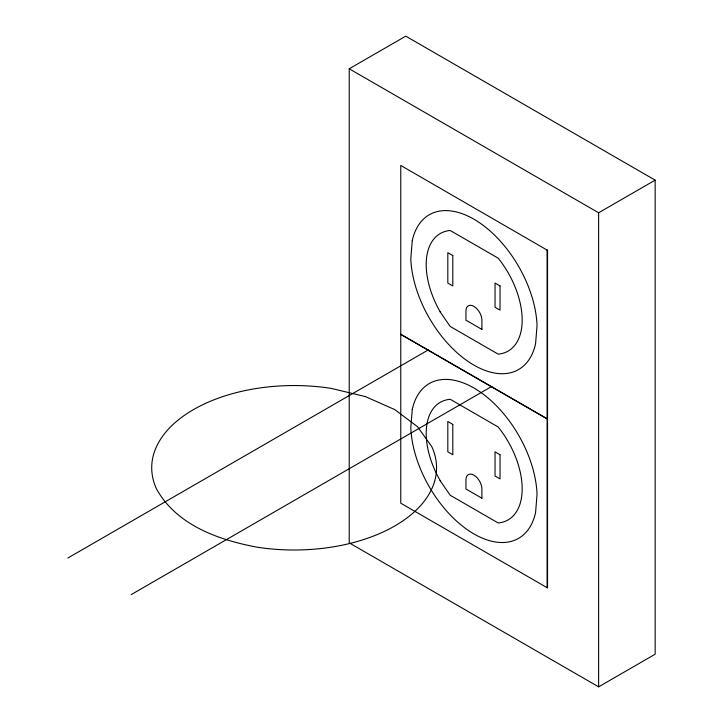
<?xml version="1.0" encoding="UTF-8"?>
<svg xmlns="http://www.w3.org/2000/svg" width="723" height="723" viewBox="0 0 723 723"><rect width="100%" height="100%" fill="white"/><g stroke="black" fill="none" stroke-linecap="round" stroke-linejoin="round"><path stroke-width="1.08" d="M349.218 68.784L405.757 36.15L655.155 180.144L655.155 654.216L598.626 686.85L349.218 542.856L349.218 68.784L598.626 212.779L655.155 180.144M67.845 558.029L428.305 349.914M131.197 594.604L491.658 386.489M440.072 311.794L450.185 326.444L498.174 354.153A67.863 39.178 60 0 0 498.174 258.174L450.185 230.474A67.863 39.178 60 0 0 440.253 311.902M400.768 334.252L547.085 418.725M400.768 334.406L547.085 418.879M440.072 480.596L450.185 495.246L498.174 522.955A67.863 39.178 60 0 0 498.174 426.986L450.185 399.277A67.863 39.178 60 0 0 440.253 480.705M598.626 212.779L598.626 686.85M547.085 249.923L547.085 587.682M412.255 240.687L410.8 258.825A89.354 51.586 60 0 0 468.35 361.617A89.354 51.586 60 0 0 535.589 343.633L537.044 325.504A89.354 51.586 60 0 0 479.503 222.711A89.354 51.586 60 0 0 412.255 240.687M412.255 409.489L410.8 427.627A89.354 51.586 60 0 0 468.35 530.42A89.354 51.586 60 0 0 535.589 512.435L537.044 494.306A89.354 51.586 60 0 0 479.503 391.514A89.354 51.586 60 0 0 412.255 409.489M365.341 396.566L330.998 388.35A142.422 82.223 0 0 0 156.566 489.055C176.71 525.26 218.744 540.054 257.271 547.203A142.422 82.223 0 0 0 431.703 446.489L417.478 426.66L394.839 409.634L365.341 396.566M547.546 250.339L400.768 165.45L400.768 503.208L547.546 587.944L547.546 250.339M452.806 255.59L447.817 252.707L447.817 283.045L452.806 285.919L452.806 255.59M500.027 285.919L495.038 283.045L495.038 307.23L500.027 310.113L500.027 285.919M481.907 329.408L465.946 320.19L465.946 310.98A11.288 6.516 60 0 1 473.927 306.371A11.288 6.516 60 0 1 481.907 320.19L481.907 329.408M452.806 424.392L447.817 421.509L447.817 451.848L452.806 454.731L452.806 424.392M500.027 454.731L495.038 451.848L495.038 476.041L500.027 478.915L500.027 454.731M481.907 498.21L465.946 489.001L465.946 479.783A11.288 6.516 60 0 1 473.927 475.174A11.288 6.516 60 0 1 481.907 489.001L481.907 498.21"/></g></svg>
